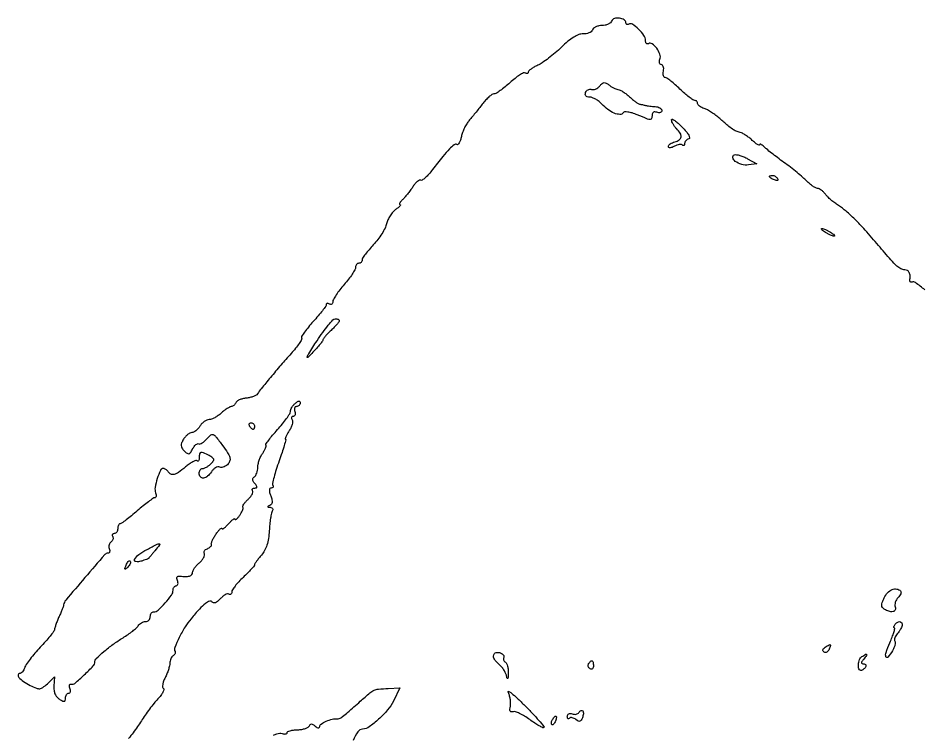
# Model space of a CAD drawing. Extents: x 0 to 606, y 0 to 461.
# Drawn here: x 0.4 to 277.8, y 241.2 to 461.3 of the extents above; entities that cross this region are included whole.
import ezdxf

# ---------------------------------------------------------------- set-up
doc = ezdxf.new("R2010")
doc.units = 0

msp = doc.modelspace()

# ---------------------------------------------------------------- linework, layer by layer
for points in [[(278.744317, 377.839528, 0.011298), (275.840765, 380.076277, 0.238816), (274.797159, 380.25, -0.087316), (274.501778, 380.21147, -0.148688), (274.268952, 380.29375, -0.163815), (274.135713, 380.483923, -0.111204), (274.118421, 380.75, 0.048302), (274.20049, 382.114519, 0.102306), (273.949501, 383.138559, 0.143463), (273.388291, 383.766623, 0.140048), (272.571429, 384, -0.120418), (271.367487, 384.294219, -0.066882), (270.124168, 385.168633, -0.026907), (268.325982, 387.021219, -0.003025), (264.5, 391.466661, 0.005883), (260.373817, 396.205848, 0.014507), (257.20644, 399.557489, 0.019554), (254.583053, 401.979669, 0.03461), (252.216955, 403.731219, -0.020783), (251.080966, 404.524526, -0.016235), (249.914261, 405.475039, -0.016519), (248.88456, 406.432654, -0.038012), (248.193296, 407.23262, 0.035988), (247.613651, 407.908921, 0.038165), (246.95359, 408.480832, 0.041223), (246.312825, 408.878356, 0.118774), (245.807967, 409, -0.123283), (245.25083, 409.139491, -0.026087), (244.386456, 409.660937, -0.025829), (243.422418, 410.388683, -0.022014), (242.483448, 411.25, 0.01899), (241.297812, 412.350855, 0.00639), (239.488697, 413.867188, 0.006346), (237.442924, 415.494997, 0.007227), (235.442357, 417, -0.004373), (233.50946, 418.436891, -0.004841), (231.666947, 419.860045, -0.004504), (230.117753, 421.103551, -0.024806), (229.32358, 421.821429, 0.026693), (228.814588, 422.278046, 0.066993), (228.388802, 422.535626, 0.169473), (228.121655, 422.555567, 0.339608), (228, 422.397115, -0.501596), (227.830334, 422.270541, -0.063266), (227.339063, 422.487144, -0.03561), (226.614241, 422.996778, -0.016699), (225.75, 423.750809, 0.021928), (224.781315, 424.578292, 0.021106), (223.731792, 425.328969, 0.021583), (222.751933, 425.910384, 0.068494), (222.03908, 426.175123, -0.048281), (220.824847, 426.57119, -0.046602), (219.693663, 427.196416, -0.026567), (218.255497, 428.292409, -0.005124), (215.782227, 430.437914, 0.020689), (214.592622, 431.406666, 0.017745), (213.265834, 432.327224, 0.018113), (211.999962, 433.07721, 0.047864), (211.032227, 433.489771, -0.03908), (210.254472, 433.805344, -0.049177), (209.596967, 434.21926, -0.057468), (209.142993, 434.663829, -0.171928), (209, 435.067388, 0.097014), (208.93028, 435.423336, 0.097446), (208.731468, 435.726045, 0.098407), (208.434697, 435.928734, 0.1011), (208.085849, 436, -0.153107), (207.554907, 436.166485, -0.012846), (206.381543, 437.028125, -0.016151), (205.014763, 438.159373, -0.011767), (203.567658, 439.5, 0.011897), (202.119811, 440.840614, 0.016295), (200.750764, 441.971875, 0.013038), (199.575122, 442.832511, 0.15263), (199.039226, 443, -0.22907), (198.717025, 443.155788, -0.102028), (198.499517, 443.5875, -0.0705), (198.419873, 444.233952, -0.043044), (198.5, 445, 0.04925), (198.570517, 445.765725, 0.078699), (198.463711, 446.4125, 0.111189), (198.204745, 446.842372, 0.204566), (197.835594, 447, -0.187003), (197.488876, 447.134373, -0.146578), (197.279719, 447.483106, -0.099061), (197.252213, 448.014837, -0.055209), (197.417121, 448.644618, 0.180877), (197.430114, 450.169126, 0.072693), (196.42546, 452.032444, 0.080624), (195.031464, 453.38489, 0.299214), (193.866353, 453.417402, -0.163702), (193.538093, 453.340871, -0.190695), (193.254491, 453.485768, -0.123636), (193.062689, 453.858211, -0.057448), (193, 454.402028, 0.155209), (192.505662, 455.956157, 0.046022), (190.863804, 457.874477, 0.045107), (188.998666, 459.385102, 0.294112), (187.848556, 459.406403, -0.087848), (187.52454, 459.277614, -0.166705), (187.249263, 459.312845, -0.178314), (187.065783, 459.505807, -0.102178), (187, 459.824352, 0.26375), (186.469, 460.760961, 0.10328), (185.014784, 461.264688, 0.099274), (183.439293, 461.153791, 0.238424), (182.595968, 460.389492, -0.128597), (182.214361, 459.857437, -0.063487), (181.50723, 459.408163, -0.056669), (180.605231, 459.103248, -0.053242), (179.638374, 459, 0.052415), (178.672133, 458.89843, 0.056232), (177.772006, 458.598323, 0.063156), (177.067367, 458.156251, 0.130214), (176.689253, 457.63259, -0.132681), (176.316098, 457.121043, -0.06916), (175.633564, 456.713165, -0.061089), (174.763213, 456.464284, -0.056056), (173.832264, 456.422826, 0.108566), (172.55311, 456.231079, 0.046224), (170.990993, 455.462065, 0.036528), (169.19032, 454.168744, 0.019718), (167.164308, 452.336123, -0.01613), (165.290525, 450.616601, -0.014561), (163.246147, 448.959614, -0.014763), (161.327461, 447.582676, -0.044085), (159.914308, 446.801775, 0.021833), (158.798128, 446.248239, 0.030378), (157.856078, 445.651336, 0.030774), (157.171137, 445.089428, 0.208502), (157, 444.696872, -0.132351), (156.928499, 444.431484, -0.190212), (156.739598, 444.282282, -0.143503), (156.452819, 444.280124, -0.069119), (156.113525, 444.429838, 0.257993), (155.562598, 444.456634, 0.025805), (154.368575, 443.791921, 0.027313), (152.941874, 442.785861, 0.018194), (151.418108, 441.488855, -0.013968), (149.875036, 440.152765, -0.01827), (148.388756, 439.024851, -0.016001), (147.106424, 438.183556, -0.138024), (146.45415, 438, 0.154666), (145.861944, 437.812322, 0.027178), (144.933547, 437.079593, 0.027208), (143.902942, 436.066375, 0.021491), (142.899567, 434.866699, -0.003347), (141.857236, 433.524355, -0.00262), (140.708846, 432.08131, -0.002649), (139.625987, 430.74966, -0.006485), (138.811397, 429.78448, 0.043382), (138.1177, 428.827531, 0.023627), (137.430008, 427.548396, 0.023373), (136.849199, 426.172004, 0.034105), (136.480025, 424.909055, -0.027054), (136.178462, 423.820693, -0.049468), (135.800485, 422.981628, -0.074773), (135.410536, 422.490813, -0.337986), (135.069307, 422.457166, 0.312421), (134.255978, 422.414792, 0.036074), (132.817619, 421.12811, 0.023827), (130.764826, 418.793446, 0.005851), (127.621983, 414.759744, -0.018242), (126.47543, 413.361098, -0.028825), (125.38412, 412.259678, -0.02825), (124.457045, 411.516269, -0.30195), (123.998127, 411.501158, 0.253633), (123.592111, 411.524237, 0.059642), (122.995182, 411.150701, 0.047287), (122.325121, 410.49732, 0.030874), (121.678266, 409.631725, -0.013819), (120.968966, 408.611832, -0.009386), (120.108445, 407.489417, -0.009463), (119.236148, 406.436346, -0.018675), (118.497454, 405.640311, 0.022842), (117.921992, 405.009724, 0.054477), (117.572202, 404.481841, 0.130676), (117.498388, 404.146202, 0.401557), (117.651078, 404, -0.502933), (117.753097, 403.862638, -0.110195), (117.582193, 403.55901, -0.040647), (117.071615, 403.076281, -0.016278), (116.301689, 402.498758, 0.061376), (115.435223, 401.717689, 0.036746), (114.604928, 400.60514, 0.036298), (113.930838, 399.356743, 0.05163), (113.535258, 398.160528, -0.062482), (113.058797, 396.817886, -0.023645), (112.079966, 395.080579, -0.022981), (110.824799, 393.270565, -0.025985), (109.456075, 391.65945, 0.012598), (108.132382, 390.183294, 0.016965), (107.015222, 388.778619, 0.014071), (106.171664, 387.571186, 0.146452), (106, 386.99768, -0.099276), (105.923649, 386.616931, -0.098), (105.70625, 386.293069, -0.097889), (105.381642, 386.076157, -0.098801), (105, 386, 0.125283), (104.618625, 385.902917, 0.10078), (104.29375, 385.629602, 0.090229), (104.075405, 385.220768, 0.077796), (104, 384.739071, -0.130488), (103.812019, 384.031036, -0.016613), (102.97751, 382.67675, -0.018546), (101.852104, 381.108842, -0.014456), (100.519184, 379.489071, 0.014737), (99.184913, 377.865794, 0.018681), (98.055222, 376.287266, 0.016943), (97.217458, 374.920592, 0.126007), (97.019184, 374.190983, -0.082927), (96.936579, 373.73737, -0.158661), (96.711885, 373.448037, -0.179567), (96.382321, 373.367232, -0.11011), (96, 373.5, 0.059317), (95.616826, 373.678092, 0.127108), (95.29375, 373.698707, 0.191281), (95.082713, 373.564291, 0.157704), (95, 373.308573, -0.157273), (94.840132, 372.812893, -0.008215), (93.828346, 371.45512, -0.01233), (92.539502, 369.866197, -0.008597), (91.01139, 368.135636, 0.012518), (89.513933, 366.412747, 0.019499), (88.321276, 364.848696, 0.014448), (87.454842, 363.53655, 0.284383), (87.454582, 363.073489, -0.27827), (87.459528, 362.614056, -0.016059), (86.674667, 361.37367, -0.020673), (85.577334, 359.892467, -0.013367), (84.193192, 358.267986, 0.005487), (81.090565, 354.740772, 0.004628), (77.882711, 350.941651, 0.00363), (75.069967, 347.49662, 0.030976), (73.919306, 345.869435, -0.131693), (73.499665, 345.474289, -0.03504), (72.654542, 345.093413, -0.033016), (71.596623, 344.780759, -0.028792), (70.457216, 344.592456, 0.035446), (69.334002, 344.391454, 0.043085), (68.32435, 344.041037, 0.048533), (67.557223, 343.604692, 0.160069), (67.214563, 343.14369, -0.069973), (66.997154, 342.706492, -0.06584), (66.663766, 342.335959, -0.070248), (66.26976, 342.085431, -0.106929), (65.874853, 342, 0.119679), (65.372085, 341.87791, 0.023942), (64.567319, 341.4125, 0.024055), (63.661814, 340.765641, 0.020409), (62.769625, 340, -0.032656), (61.832254, 339.234613, -0.031481), (60.792035, 338.5875, -0.033073), (59.803768, 338.137315, -0.090577), (59.051985, 338, 0.103281), (58.359614, 337.85544, 0.051354), (57.575643, 337.4125, 0.047877), (56.826319, 336.765062, 0.051116), (56.232073, 336, -0.041175), (55.661683, 335.234788, -0.043327), (54.982477, 334.5875, -0.047422), (54.30037, 334.140637, -0.121897), (53.732073, 334, 0.123508), (53.162233, 333.857059, 0.047), (52.47456, 333.401116, 0.04291), (51.787506, 332.741303, 0.040423), (51.207871, 331.961247, 0.034203), (50.605146, 330.830893, 0.120954), (50.458363, 330.02767, 0.135088), (50.706743, 329.299055, 0.047112), (51.419505, 328.437638, 0.032452), (52.29373, 327.670082, 0.221428), (52.839227, 327.548205, 0.193761), (53.329543, 327.882777, 0.024463), (54.002354, 329.004399, -0.037146), (54.479162, 329.755449, -0.057767), (55.004424, 330.313299, -0.07817), (55.495616, 330.610444, -0.239847), (55.871794, 330.579235, 0.226948), (56.287718, 330.534461, 0.054368), (56.931219, 330.843506, 0.045235), (57.667799, 331.399705, 0.031392), (58.395036, 332.148401, -0.041002), (59.553757, 333.296377, -0.284324), (60.310118, 333.406634, -0.125717), (61.145567, 332.759046, -0.006796), (63.176808, 330.074217, -0.01331), (64.749163, 327.812392, -0.069483), (65.396884, 326.44407, -0.135249), (65.432562, 325.41056, -0.115095), (64.943179, 324.431535, -0.0643), (64.359391, 323.888062, -0.06358), (63.654558, 323.508268, -0.069274), (62.940629, 323.341916, -0.114751), (62.330811, 323.42655, 0.142984), (61.723057, 323.476722, 0.078061), (61.016474, 323.212791, 0.067131), (60.321856, 322.687638, 0.057849), (59.750478, 321.972059, -0.074753), (58.600198, 320.626935, -0.148294), (57.330649, 320.060522, -0.252687), (56.396996, 320.42244, -0.178351), (56, 321.5, -0.069717), (56.080326, 322.073289, -0.085667), (56.314732, 322.559375, -0.100075), (56.662852, 322.884373, -0.138775), (57.071429, 323, 0.096364), (57.583264, 323.099569, 0.034488), (58.254703, 323.426578, 0.032679), (58.960288, 323.896454, 0.033153), (59.595038, 324.452181, 0.033027), (60.336367, 325.298494, 0.216521), (60.460162, 325.834749, 0.195748), (60.141358, 326.314839, 0.026657), (59.089351, 326.952181, 0.015949), (57.351301, 327.812215, 0.157612), (56.551679, 327.904541, 0.297356), (56.125611, 327.486609, 0.054298), (56, 326.333333, -0.036692), (55.956107, 325.736022, -0.102694), (55.812358, 325.343892, -0.239716), (55.60134, 325.216195, -0.218124), (55.361217, 325.305449, 0.28456), (54.937004, 325.405194, 0.037549), (54.047057, 325.030405, 0.034407), (52.956611, 324.373134, 0.022073), (51.784492, 323.472116, -0.017804), (49.655604, 321.806524, -0.08939), (48.298979, 321.151214, -0.187795), (47.31531, 321.249494, -0.13745), (46.5, 322, 0.054956), (46.201054, 322.382516, 0.049405), (45.815836, 322.70625, 0.052473), (45.40678, 322.927234, 0.097926), (45.038808, 323, 0.292997), (44.110979, 322.405239, 0.030848), (43.137186, 319.887413, 0.034737), (42.479877, 317.176992, 0.134523), (42.649186, 315.471824, -0.050235), (42.803118, 314.906893, -0.090145), (42.79633, 314.42776, -0.137593), (42.636143, 314.110403, -0.205747), (42.356989, 313.98438, 0.14806), (41.832928, 313.815231, 0.008327), (40.429865, 312.807525, 0.012209), (38.786277, 311.521571, 0.008603), (37, 310, -0.007515), (35.221406, 308.478284, -0.010875), (33.601562, 307.192475, -0.006778), (32.217402, 306.171266, -0.151456), (31.75, 306.01562, 0.188837), (31.463501, 305.896477, 0.086187), (31.220312, 305.563963, 0.067059), (31.055296, 305.075194, 0.047957), (31, 304.5, -0.06887), (30.920655, 303.926682, -0.085131), (30.688914, 303.440625, -0.099915), (30.344827, 303.115626, -0.140337), (29.940983, 303, 0.098926), (29.581552, 302.928183, 0.176081), (29.362055, 302.726548, 0.169366), (29.318355, 302.42443, 0.090666), (29.457295, 302.069098, -0.11575), (29.593431, 301.66252, -0.100463), (29.545053, 301.214763, -0.093295), (29.318712, 300.794407, -0.08451), (28.948138, 300.467948, 0.108341), (28.57457, 300.106134, 0.081875), (28.339902, 299.583672, 0.077271), (28.276962, 298.983758, 0.079342), (28.400442, 298.398849, -0.055665), (28.540181, 297.863202, -0.099724), (28.515365, 297.410912, -0.146976), (28.335325, 297.114251, -0.18545), (28.03788, 297, 0.217191), (27.02608, 296.538733, 0.001654), (20.961247, 289.511332, 0.002272), (15.063903, 282.568518, 0.141734), (14.416206, 281.110393, -0.054039), (14.321201, 280.729436, -0.004744), (13.968648, 279.798053, -0.006174), (13.522738, 278.693504, -0.004765), (13.010273, 277.5, 0.008143), (12.495367, 276.278111, 0.009175), (12.041522, 275.0875, 0.008538), (11.692046, 274.063057, 0.048318), (11.569017, 273.5, -0.130597), (11.33427, 272.909329, -0.00941), (10.250336, 271.503504, -0.01269), (8.865686, 269.862998, -0.009236), (7.247164, 268.107673, 0.012825), (5.594967, 266.289816, 0.014475), (4.105787, 264.459901, 0.013794), (2.933117, 262.839888, 0.073041), (2.454827, 261.857673, -0.045438), (2.155887, 261.146942, -0.054109), (1.747129, 260.545692, -0.062918), (1.296262, 260.134058, -0.154786), (0.873595, 260, 0.390215), (0.429146, 259.590837, 0.209316), (0.69073, 258.827258, 0.060728), (2.082906, 257.63844, 0.02706), (4.165456, 256.414439, 0.019924), (6.040225, 255.537768, 0.123782), (7.081393, 255.379076, 0.138467), (8.016422, 255.742001, 0.027197), (9.408856, 256.914375), (11.613625, 258.985647), (11.418261, 256.16377, 0.049171), (11.455813, 254.87551, 0.068333), (11.756509, 253.762463, 0.075268), (12.314913, 252.852835, 0.078091), (13.111449, 252.162472, 0.019552), (14.121417, 251.585346, 0.164601), (14.632475, 251.506134, 0.298817), (14.914204, 251.770306, 0.059271), (15, 252.491526, -0.062353), (15.072209, 253.068311, -0.080605), (15.284531, 253.556886, -0.098015), (15.599206, 253.88387, -0.153481), (15.968615, 254, 0.190205), (16.28781, 254.125983, 0.145722), (16.479006, 254.452638, 0.09771), (16.50161, 254.950787, 0.054291), (16.345934, 255.540894, -0.049886), (16.189974, 256.111698, -0.121526), (16.222363, 256.5437, -0.213536), (16.427559, 256.76958, -0.175627), (16.755599, 256.790894, 0.253143), (17.848117, 257.027236, 0.01186), (20.751264, 259.639116, 0.013338), (23.498989, 262.373847, 0.192603), (24, 263.626228, -0.203024), (24.438587, 264.66184, -0.015016), (26.761363, 266.780866, -0.020495), (29.611974, 269.032536, -0.020426), (32.640487, 271.045915, 0.014054), (34.176685, 272.039205, 0.01559), (35.601177, 273.084946, 0.015079), (36.756138, 274.047122, 0.074192), (37.29969, 274.695158, -0.071003), (37.713023, 275.194343, -0.053026), (38.2905, 275.616703, -0.05359), (38.935676, 275.903625, -0.078002), (39.54969, 276, 0.102534), (40.103113, 276.114695, 0.098701), (40.573971, 276.440625, 0.097084), (40.889464, 276.927466, 0.095649), (41, 277.5, -0.068102), (41.078456, 278.073344, -0.084634), (41.307776, 278.559375, -0.099755), (41.648201, 278.884378, -0.141782), (42.047749, 279, 0.186447), (43.404615, 279.524191, 0.025778), (45.57404, 281.708721, 0.026926), (47.508017, 284.11727, 0.156946), (48, 285.646023, -0.069829), (48.072624, 286.163499, -0.085738), (48.284531, 286.602269, -0.100095), (48.599245, 286.895629, -0.138569), (48.968615, 287, 0.194901), (49.286675, 287.128876, 0.144388), (49.47516, 287.462661, 0.095765), (49.493653, 287.971777, 0.052991), (49.33284, 288.575016, -0.056822), (49.163014, 289.232189, -0.165), (49.249411, 289.687092, -0.208253), (49.572669, 289.930506, -0.093652), (50.114225, 289.956534, 0.029177), (51.822173, 289.818922, 0.07916), (53.022106, 289.983041, 0.136513), (53.730783, 290.432565, 0.185634), (54, 291.132705, -0.121701), (54.137457, 291.689072, -0.03323), (54.614471, 292.465605, -0.031537), (55.291203, 293.301867, -0.028244), (56.091817, 294.079633, 0.037577), (56.849609, 294.843771, 0.051812), (57.397004, 295.639487, 0.063541), (57.674126, 296.349475, 0.202397), (57.597561, 296.842143, -0.1523), (57.493215, 297.248597, -0.123256), (57.625309, 297.681353, -0.098339), (57.983928, 298.07602, -0.067793), (58.515019, 298.36739, 0.048522), (59.071791, 298.645587, 0.06621), (59.503008, 299.003353, 0.083783), (59.750186, 299.381597, 0.183102), (59.767043, 299.722174, -0.161756), (59.770614, 300.168629, -0.025326), (60.101197, 300.997812, -0.025943), (60.609047, 301.968822, -0.020021), (61.257768, 302.972506, -0.015605), (61.92787, 303.863114, -0.038173), (62.488219, 304.461531, -0.09801), (62.844397, 304.678211, -0.521226), (63, 304.569497, 0.488129), (63.171143, 304.435962, 0.094091), (63.5875, 304.628557, 0.041225), (64.231161, 305.174337, 0.017665), (65, 306, -0.017032), (65.768764, 306.827679, -0.039278), (66.4125, 307.38066, -0.086594), (66.831959, 307.587663, -0.500589), (67, 307.46188, 0.425632), (67.135422, 307.331617, 0.155489), (67.414577, 307.432674, 0.051476), (67.868123, 307.862629, 0.019468), (68.411324, 308.547842, 0.026697), (68.923367, 309.332821, 0.035992), (69.294173, 310.095269, 0.039094), (69.495525, 310.740338, 0.196986), (69.434906, 311.105325, -0.244653), (69.408714, 311.46009, -0.043202), (69.734708, 312.067556, -0.038201), (70.280182, 312.777331, -0.025911), (71, 313.5, 0.035899), (71.708374, 314.240151, 0.049532), (72.221907, 315.002642, 0.060077), (72.486377, 315.677055, 0.204607), (72.417402, 316.133647, -0.115729), (72.306993, 316.463344, -0.185443), (72.386305, 316.745509, -0.15585), (72.651705, 316.935321, -0.078068), (73.063428, 317, 0.072722), (73.573634, 317.074601, 0.32945), (73.743413, 317.300778, 0.156189), (73.619964, 317.696402, 0.0201), (73.073886, 318.410972, -0.043282), (72.608797, 319.081807, -0.115588), (72.443671, 319.63606, -0.160707), (72.564792, 320.092663, -0.110253), (72.951442, 320.469989, 0.118552), (73.35395, 320.875876, 0.048673), (73.691986, 321.579348, 0.044541), (73.922408, 322.439799, 0.043184), (74, 323.336511, -0.052479), (74.105356, 324.337539, -0.029483), (74.430254, 325.517584, -0.029112), (74.903741, 326.683278, -0.041769), (75.464695, 327.646132, 0.021795), (75.995021, 328.478215, 0.033026), (76.374259, 329.247879, 0.034899), (76.583086, 329.873797, 0.265392), (76.504279, 330.162387, -0.361113), (76.474476, 330.484304, -0.009571), (77.367417, 331.735332, -0.015779), (78.551778, 333.228407, -0.009597), (80.039585, 334.920129, 0.01331), (81.55633, 336.670801, 0.017599), (82.836628, 338.347583, 0.015083), (83.796309, 339.791006, 0.140052), (84, 340.503936, -0.093025), (84.10673, 341.072635, -0.042546), (84.440625, 341.753264, -0.040173), (84.926066, 342.431206, -0.044117), (85.5, 343, -0.024942), (86.191217, 343.51771, -0.128583), (86.638636, 343.674576, -0.300026), (86.898357, 343.532179, -0.122183), (87, 343.122445, -0.09763), (86.915547, 342.694054, -0.097603), (86.674822, 342.329718, -0.098269), (86.315458, 342.085747, -0.100464), (85.893011, 342, 0.158089), (85.519085, 341.878743, 0.151946), (85.280284, 341.559375, 0.112257), (85.22328, 341.073899, 0.06502), (85.361626, 340.5, -0.059765), (85.506416, 339.925826, -0.105471), (85.46628, 339.440625, -0.149855), (85.252873, 339.122029, -0.172457), (84.909598, 339, 0.120441), (84.570025, 338.916999, 0.187195), (84.373364, 338.693332, 0.152226), (84.356788, 338.355298, 0.075252), (84.527179, 337.956024, -0.159013), (84.665495, 337.386346, -0.047931), (84.510143, 336.497259, -0.042663), (84.131516, 335.472899, -0.035194), (83.563143, 334.456024, 0.013594), (82.98155, 333.513467, 0.025921), (82.575407, 332.721457, 0.030215), (82.35611, 332.14165, 0.505446), (82.460435, 332, -0.492538), (82.598636, 331.820257, -0.004963), (82.10521, 330.035789, -0.010842), (81.434417, 327.877856, -0.006282), (80.539844, 325.313324, 0.009831), (79.646361, 322.692247, 0.014424), (78.973338, 320.351945, 0.009704), (78.513606, 318.404025, 0.19386), (78.615372, 317.813324, -0.105215), (78.72636, 317.50343, -0.180206), (78.666561, 317.238914, -0.16423), (78.440849, 317.061438, -0.0854), (78.083768, 317, 0.225399), (77.711314, 316.823112, 0.161178), (77.544365, 316.385442, 0.07755), (77.627014, 315.637006, 0.024642), (77.974664, 314.566638, -0.029662), (78.333542, 313.42277, -0.084825), (78.396171, 312.594411, -0.134913), (78.178491, 312.019565, -0.139534), (77.699913, 311.645585, 0.016313), (77.153508, 311.402449, 0.339657), (77.078137, 311.252082, 0.325201), (77.203889, 311.134521, 0.015673), (77.809017, 311.078947, -0.092862), (78.257688, 310.966565, -0.159163), (78.5382, 310.707172, -0.165483), (78.605253, 310.340403, -0.101952), (78.453148, 309.924192, 0.088302), (78.178881, 309.232355, 0.012123), (77.904609, 307.699335, 0.013609), (77.671071, 305.849378, 0.011129), (77.519453, 303.86092, -0.02575), (77.270684, 301.507946, -0.038726), (76.791975, 299.501759, -0.044316), (76.078944, 297.816326, -0.056787), (75.125322, 296.429122, 0.010519), (74.31123, 295.452063, 0.014468), (73.624313, 294.538444, 0.01109), (73.097771, 293.758095, 0.14383), (73, 293.425242, -0.179), (72.873548, 293.083342, -0.006992), (71.971875, 292.060416, -0.011661), (70.841115, 290.870194, -0.007889), (69.5, 289.564771, 0.016653), (68.159737, 288.213633, 0.021537), (67.028125, 286.883654, 0.019916), (66.194046, 285.720485, 0.146604), (66, 285.072906, -0.077281), (65.935403, 284.657464, -0.15486), (65.745509, 284.389089, -0.185951), (65.463297, 284.30793, -0.117004), (65.133647, 284.417402, 0.207698), (64.674647, 284.483959, 0.058855), (63.990091, 284.208038, 0.048639), (63.213774, 283.679296, 0.035042), (62.457271, 282.952784, -0.035049), (61.674152, 282.200736, -0.079025), (60.969259, 281.780718, -0.134296), (60.406696, 281.717074, -0.21913), (60.013722, 281.977797, 0.353817), (59.250465, 282.245284, 0.080597), (57.961478, 281.534552, 0.040034), (56.101732, 279.820064, 0.011403), (53.5, 276.872655, 0.038046), (51.670931, 274.33389, 0.023512), (49.90245, 271.106316, 0.016178), (48.505181, 267.993202, 0.240244), (48.60015, 266.837953, -0.143741), (48.686739, 266.522695, -0.099517), (48.607043, 266.159241, -0.08396), (48.372441, 265.802538, -0.067083), (48.016312, 265.510081, 0.098773), (47.626487, 265.146571, 0.052086), (47.296732, 264.569749, 0.04895), (47.071566, 263.8844, 0.054044), (46.993839, 263.190983, -0.057096), (46.894942, 262.354702, -0.020314), (46.570674, 261.193889, -0.019851), (46.108143, 259.937403, -0.022107), (45.561929, 258.766935, 0.031197), (45.079003, 257.681035, 0.046713), (44.809608, 256.679348, 0.057882), (44.76725, 255.891778, 0.243476), (45.002954, 255.498175, -0.326913), (45.162114, 255.105739, -0.0579), (44.863366, 254.317538, -0.043456), (44.229297, 253.316936, -0.025305), (43.310589, 252.231239, 0.018243), (42.151944, 250.900557, 0.008936), (40.769894, 249.127302, 0.008853), (39.397493, 247.23098, 0.012705), (38.255097, 245.5, -0.012629), (37.112193, 243.767675, -0.008769), (35.738149, 241.867188, -0.00885), (34.353786, 240.087982, -0.017992)], [(78.827587, 241.101941, -0.051366), (79.800516, 241.547501, -0.056351), (80.731472, 241.750044, -0.11755), (81.462755, 241.652666, 0.045156), (82.051875, 241.485711, 0.083246), (82.548434, 241.475879, 0.132835), (82.874269, 241.617667, 0.227885), (83, 241.879205, -0.288368), (83.202457, 242.201052, -0.043443), (83.948779, 242.482788, -0.037617), (84.992159, 242.693128, -0.023831), (86.229884, 242.787473, 0.031585), (87.493358, 242.9035, 0.041457), (88.618903, 243.176067, 0.047006), (89.469886, 243.550393, 0.187322), (89.82713, 243.981391, -0.1068), (90.08111, 244.410384, -0.217989), (90.434793, 244.557505, -0.131915), (90.920866, 244.408538, -0.033269), (91.597246, 243.919293, 0.034902), (92.169212, 243.50841, 0.110636), (92.611975, 243.355367, 0.242341), (92.884166, 243.458783, 0.18512), (93, 243.760924, -0.25679), (93.417665, 244.520538, -0.037208), (95.031749, 245.383497, -0.040551), (96.869581, 246.024392, -0.101613), (98.281106, 246.097782, 0.15248), (99.01569, 246.21034, 0.048026), (99.973664, 246.798536, 0.01794), (101.567229, 248.093804, 0.0016), (105.445417, 251.506097, -0.005389), (108.424157, 254.087206, -0.068099), (109.674055, 254.883485, -0.084307), (111.012406, 255.243863, -0.010213), (114.062691, 255.471187), (117.625383, 255.663624), (115.604932, 251.563818, -0.060643), (113.838136, 248.861354, -0.032815), (111.080359, 245.993117, -0.030593), (108.18203, 243.6577, -0.143715), (106.18066, 242.968575, 0.235672), (104.698138, 242.141196, 0.050875), (103.254814, 239.481567, 0.044728)]]:
    msp.add_lwpolyline(points, format="xyb")
for points in [[(184.537778, 439.391576, -0.08257), (185.200657, 439.178876, -0.023404), (186.142764, 438.636878, -0.0229), (187.165315, 437.915092, -0.022398), (188.125457, 437.097746, 0.013769), (189.04703, 436.285397, 0.016806), (189.954056, 435.579494, 0.015428), (190.746053, 435.041278, 0.103665), (191.188561, 434.875, -0.008613), (191.570587, 434.809395, -0.00421), (192.05539, 434.713281, -0.004174), (192.557931, 434.604863, -0.006037), (193, 434.5, 0.022796), (193.518163, 434.39529, 0.007364), (194.29375, 434.286719, 0.007326), (195.160948, 434.1912, 0.008159), (196, 434.125, -0.052882), (196.765104, 433.995173, -0.069699), (197.4125, 433.711541, -0.086553), (197.848717, 433.325249, -0.169945), (198, 432.893011, -0.158089), (197.878743, 432.519085, -0.151946), (197.559375, 432.280284, -0.112257), (197.073899, 432.22328, -0.06502), (196.5, 432.361626, 0.075244), (195.885039, 432.496694, 0.151899), (195.407358, 432.382077, 0.166113), (195.106211, 432.027855, 0.094119), (195, 431.468615, -0.061769), (194.871887, 430.435537, -0.350182), (194.460446, 430.122525, -0.089886), (193.576972, 430.304011, -0.003471), (190.476929, 431.574086, 0.02228), (188.907077, 432.149311, 0.041145), (187.583048, 432.451557, 0.052842), (186.589585, 432.487939, 0.237846), (186.104805, 432.19998, -0.272542), (185.117533, 431.697423, -0.08256), (183.413191, 432.089398, -0.062331), (181.421526, 433.217363, -0.049666), (179.595012, 434.88197, 0.042134), (178.732143, 435.692428, 0.038049), (177.716862, 436.377829, 0.040141), (176.707548, 436.849927, 0.089556), (175.876397, 437, -0.061294), (175.136074, 437.091098, -0.152446), (174.675163, 437.37206, -0.181159), (174.502488, 437.827537, -0.092851), (174.614144, 438.436858, -0.086202), (174.919988, 438.948954, -0.093971), (175.372803, 439.309943, -0.100282), (175.900703, 439.465035, -0.11355), (176.422545, 439.391349, 0.124064), (176.999143, 439.322091, 0.068056), (177.690108, 439.508293, 0.061169), (178.384443, 439.907056, 0.05871), (178.972465, 440.466822, -0.042645), (179.696048, 441.201247, -0.14738), (180.300537, 441.467536, -0.155717), (180.930834, 441.348495, -0.049316), (181.733561, 440.806162, 0.031559), (182.393634, 440.32527, 0.024837), (183.162933, 439.887996, 0.025445), (183.921343, 439.552651, 0.054984)], [(206.25, 424.176676, 0.076836), (205.772304, 423.971049, 0.072115), (205.367188, 423.627159, 0.076075), (205.094055, 423.202084, 0.105202), (205, 422.760009, -0.059185), (204.955428, 422.384775, -0.177543), (204.814502, 422.173334, -0.251129), (204.608786, 422.14447, -0.108603), (204.368517, 422.29815, 0.178012), (203.995124, 422.470782, 0.056832), (203.373655, 422.450384, 0.048477), (202.630162, 422.26589, 0.03784), (201.868517, 421.929632, -0.033855), (201.127489, 421.595405, -0.078276), (200.530717, 421.474561, -0.150385), (200.153506, 421.572878, -0.259952), (200, 421.848185, -0.176888), (200.142319, 422.237881, -0.061565), (200.5875, 422.650547, -0.051816), (201.234579, 423.021899, -0.040443), (202, 423.289749, 0.082666), (203.363945, 423.900053, 0.219106), (203.912492, 424.787353, 0.175985), (203.64796, 425.937396, 0.052776), (202.5, 427.357143, -0.034763), (201.925983, 428.017054, -0.033423), (201.440625, 428.758545, -0.035265), (201.103701, 429.470036, -0.093209), (201, 430.02149, -0.510924), (201.253242, 430.204624, -0.068089), (201.954688, 429.861828, -0.035865), (203.001352, 429.045753, -0.016391), (204.25, 427.842919, -0.018637), (205.519118, 426.436243, -0.049382), (206.281034, 425.317952, -0.100325), (206.515747, 424.557612, -0.369886)], [(224.578481, 416.183137, -0.100888), (222.5063, 416.347698, -0.085897), (220.529822, 417.306632, -0.184091), (219.78796, 418.430103, -0.377549), (220.258929, 419.287087, -0.123734), (220.92379, 419.353839, -0.033367), (221.967643, 419.128223, -0.031656), (223.157363, 418.70354, -0.02816), (224.333047, 418.117445), (227.166094, 416.5)], [(233.492921, 412.011454, -0.1144), (233.606889, 411.674071, -0.32948), (233.487528, 411.474315, -0.155351), (233.131719, 411.443138, -0.036408), (232.551938, 411.618443, -0.029964), (231.48003, 412.105273, -0.168622), (231.057392, 412.558518, -0.444011), (231.201747, 412.882327, -0.079093), (231.940983, 413, -0.088797), (232.34605, 412.927491, -0.053277), (232.78502, 412.709615, -0.051183), (233.189428, 412.389589, -0.061454)], [(251, 394.429632, -0.439016), (250.867419, 394.307737, -0.048507), (250.4125, 394.390928, -0.03505), (249.767478, 394.624831, -0.018363), (249, 395, -0.018122), (248.233921, 395.446431, -0.025446), (247.5875, 395.902822, -0.023718), (247.108693, 396.316932, -0.205392), (247, 396.570368, -0.439016), (247.132581, 396.692263, -0.048507), (247.5875, 396.609072, -0.03505), (248.232522, 396.375169, -0.018363), (249, 396, -0.018122), (249.766079, 395.553569, -0.025446), (250.4125, 395.097178, -0.023718), (250.891307, 394.683068, -0.205392)], [(99, 368.364671, -0.162865), (98.878926, 368.002828, -0.014214), (98.265625, 367.235374, -0.017492), (97.457595, 366.346191, -0.012698), (96.5, 365.41242, 0.012038), (95.54236, 364.481063, 0.016749), (94.734375, 363.599261, 0.013213), (94.117567, 362.839347, 0.165332), (94, 362.493515, -0.163106), (93.87726, 362.127267, -0.008387), (93.097356, 361.129609, -0.012618), (92.10445, 359.963888, -0.008761), (90.927169, 358.695766, -0.010971), (89.335279, 357.111284, -0.789524), (89.147653, 357.233012, -0.056044), (89.641217, 358.24614, -0.001681), (92.177169, 362.214251, -0.012046), (93.924188, 364.789266, -0.01749), (95.597356, 366.966691, -0.01317), (97.064443, 368.65127, -0.202545), (97.75, 368.964251, -0.048912), (98.228388, 368.931115, -0.070202), (98.632812, 368.802871, -0.091912), (98.904664, 368.604429, -0.191525)], [(73, 336, -0.042167), (72.967655, 335.617151, -0.061769), (72.870461, 335.29375, -0.081139), (72.727648, 335.07446, -0.210953), (72.559017, 335, -0.151918), (72.34829, 335.065539, -0.038439), (72.066025, 335.29375, -0.035638), (71.768994, 335.617226, -0.029505), (71.5, 336, -0.082592), (71.343488, 336.3821, -0.161196), (71.3746, 336.70625, -0.182303), (71.586039, 336.921712, -0.108972), (71.940983, 337, -0.093332), (72.345238, 336.923877, -0.09642), (72.688914, 336.70625, -0.099167), (72.918938, 336.381556, -0.105053)], [(42.415644, 297.75, 0.002316), (41.688728, 296.878439, 0.003665), (41.074643, 296.123992, 0.00093), (40.54524, 295.461234, 0.147969), (40.510657, 295.374228, -0.290932), (40.46134, 295.309457, -0.0022), (39.807439, 295.071208, -0.007159), (39.040406, 294.807894, -0.004423), (38.131687, 294.519289, -0.112953), (36.541679, 294.401857, -0.514864), (36.19173, 295.093119, -0.116911), (37.457605, 296.550857, -0.032684), (40.037691, 298.159878, -0.003393), (43.070105, 299.759779, -0.163788), (43.740083, 299.863782, -0.566281), (43.865088, 299.541101, -0.009717)], [(34.124088, 292.733333, -0.011214), (33.463552, 292.106486, -0.400052), (33.270328, 292.111181, -0.286372), (33.21821, 292.336218, -0.008399), (33.564293, 293.293128, -0.036269), (33.866277, 293.940734, -0.070189), (34.210949, 294.395085, -0.120343), (34.538684, 294.59249, -0.278911), (34.806872, 294.526461, -0.20742), (34.927901, 294.220211, -0.082976), (34.837219, 293.768815, -0.063152), (34.558688, 293.246577, -0.043285)], [(271.285714, 285.380952, -0.211643), (271.417544, 285.03931, -0.080876), (271.308761, 284.529594, -0.061556), (270.989254, 283.937194, -0.041979), (270.494871, 283.352013, 0.065914), (269.997838, 282.703277, 0.059242), (269.664957, 281.924154, 0.062672), (269.537925, 281.138241, 0.100708), (269.649478, 280.471061, -0.203501), (269.61796, 279.57378, -0.240868), (268.955331, 279.057988, -0.126843), (267.704237, 279.137712, -0.062528), (266.253062, 279.822437, -0.102191), (265.702803, 280.355406, -0.150543), (265.506125, 280.993831, -0.088515), (265.665115, 281.884896, -0.020409), (266.253062, 283.299322, -0.07782), (267.297121, 284.85836, -0.108722), (268.668878, 285.814637, -0.136277), (270.084688, 285.987239, -0.160309)], [(271.75, 274.77381, -0.056851), (271.565772, 274.20787, -0.025229), (271.20355, 273.509949, -0.024578), (270.741216, 272.801695, -0.030385), (270.240809, 272.19319, 0.050636), (269.799437, 271.609922, 0.059139), (269.511031, 270.978505, 0.068778), (269.40923, 270.395879, 0.148379), (269.524686, 269.960057, -0.153402), (269.646301, 269.482066, -0.04758), (269.533866, 268.740024, -0.042528), (269.241035, 267.886418, -0.035708), (268.79333, 267.040677, -0.030489), (267.38319, 265.062116, -0.595829), (266.799505, 265.17078, -0.164863), (266.818866, 266.483825, -0.015858), (268, 269.5, 0.009235), (268.702454, 271.226119, 0.016326), (269.208531, 272.678125, 0.011302), (269.538972, 273.826755, 0.491815), (269.405446, 274, -0.273246), (269.260521, 274.085591, -0.150657), (269.217286, 274.29375, -0.078464), (269.299918, 274.616176, -0.036537), (269.5, 275, -0.105403), (270.222684, 275.75489, -0.176126), (271.065065, 275.968626, -0.254098), (271.639111, 275.577703, -0.170731)], [(149.477945, 264.964314, 0.122251), (149.361422, 264.600905, 0.100758), (149.415897, 264.19636, 0.091224), (149.634034, 263.812384, 0.07983), (149.983688, 263.510081, -0.143423), (150.36681, 263.083966, -0.045667), (150.667383, 262.275999, -0.041278), (150.85344, 261.267109, -0.03575), (150.883999, 260.190983, -0.004487), (150.811091, 258.791655, -0.162805), (150.691971, 258.496682, -0.599295), (150.546374, 258.528567, -0.010695), (150.294168, 259.5, 0.062065), (149.96539, 260.382575, 0.032498), (149.356167, 261.386256, 0.031747), (148.587466, 262.348616, 0.041946), (147.766349, 263.112785, -0.092139), (146.617665, 264.41881, -0.19442), (146.414721, 265.729825, -0.290386), (147.158846, 266.458784, -0.145076), (148.526281, 266.351541, -0.060124), (149.047834, 266.075685, -0.090976), (149.409003, 265.712585, -0.120252), (149.556476, 265.323066, -0.170665)], [(249.36383, 267.505744, -0.072515), (249.069549, 266.981097, -0.102314), (248.664536, 266.632332, -0.124025), (248.215022, 266.512651, -0.142705), (247.788452, 266.630744, -0.120839), (247.477693, 266.946951, -0.195339), (247.421959, 267.314776, -0.139231), (247.645679, 267.712747, -0.054355), (248.143237, 268.109687, -0.005993), (249.384832, 268.875699, -0.255418), (249.684824, 268.887906, -0.376273), (249.780379, 268.656463, -0.009546)], [(177, 262.440983, -0.067432), (176.925389, 261.890269, -0.140899), (176.701458, 261.524436, -0.190788), (176.36964, 261.397824, -0.136093), (175.983688, 261.510081, -0.090427), (175.639411, 261.820631, -0.095498), (175.434921, 262.22714, -0.099685), (175.401101, 262.665803, -0.108373), (175.542705, 263.069098, -0.050477), (176.13314, 263.838655, -0.315493), (176.592818, 263.933879, -0.25701), (176.914842, 263.519563, -0.039415)], [(260, 264.5, 0.020663), (259.435097, 263.759068, 0.142917), (259.290242, 263.330825, 0.325525), (259.452761, 263.086597, 0.088789), (259.936572, 263, -0.094062), (260.340025, 262.923424, -0.172316), (260.589432, 262.70625, -0.17334), (260.645122, 262.381483, -0.09532), (260.5, 262, -0.050749), (260.206179, 261.61747, -0.047926), (259.836058, 261.29375, -0.051514), (259.449087, 261.072234, -0.104621), (259.10765, 261, -0.334988), (258.483091, 261.47133, -0.086984), (258.343415, 262.805529, -0.072594), (258.671506, 264.31406, -0.156849), (259.401254, 265.234687, -0.011786), (260.551359, 265.965087, -0.373333), (260.856693, 265.911927, -0.345773), (260.86252, 265.588089, -0.011228)], [(161.7949, 243.461567, -0.32046), (161.453053, 243.404589, -0.014465), (160.338501, 243.990528, -0.019665), (158.988099, 244.822673, -0.012277), (157.471341, 245.896682, 0.021935), (155.896559, 246.966733, 0.028752), (154.366755, 247.793508, 0.02891), (153.059565, 248.315899, 0.17392), (152.339525, 248.300046, -0.130457), (151.824185, 248.244715, -0.247618), (151.49789, 248.486624, -0.127986), (151.384312, 249.068478, -0.032122), (151.506838, 250.035506, 0.054712), (151.588282, 251.039565, 0.033325), (151.475269, 252.225573, 0.033107), (151.202767, 253.400952, 0.049388), (150.799282, 254.375045, -0.719726), (150.978117, 254.564608, -0.061811), (151.845786, 254.024672, -0.019069), (153.610765, 252.48215, -0.007256), (155.955528, 250.204472, -0.006733), (158.33527, 247.759762, -0.011189), (160.265938, 245.628649, -0.004936), (161.810784, 243.808773, -0.387681)], [(165.345077, 245.456872, -0.035865), (165.083816, 244.899181, -0.069269), (164.786868, 244.507038, -0.118528), (164.50546, 244.335123, -0.281567), (164.276326, 244.390341, -0.156651), (164.142323, 244.651151, -0.070517), (164.133355, 245.040231, -0.059701), (164.242038, 245.490157, -0.049364), (164.458881, 245.933469, -0.030391), (165.120758, 246.871774, -0.36195), (165.525317, 246.954259, -0.344086), (165.696703, 246.564815, -0.029555)], [(173.611705, 246.430504, -0.048577), (173.236608, 245.680002, -0.186245), (172.825752, 245.372847, -0.191994), (172.323764, 245.426095, -0.051965), (171.646158, 245.8787, 0.051232), (171.088557, 246.252327, 0.06693), (170.513436, 246.465079, 0.082649), (170.009327, 246.493202, 0.17068), (169.657991, 246.324657, -0.131282), (169.408538, 246.180393, -0.259457), (169.193285, 246.234088, -0.154481), (169.045771, 246.496526, -0.051431), (169, 246.940322, -0.127841), (169.115417, 247.384353, -0.154081), (169.427572, 247.67893, -0.128269), (169.902434, 247.772984, -0.07685), (170.467975, 247.650663, 0.071362), (171.076419, 247.512093, 0.074352), (171.690429, 247.553286, 0.081656), (172.215714, 247.7621, 0.119539), (172.56811, 248.110205, -0.133223), (173.197761, 248.699539, -0.394295), (173.719457, 248.558684, -0.169067), (173.917274, 247.678069, -0.063186)]]:
    msp.add_lwpolyline(points, format="xyb", close=True)

doc.saveas('drawing.dxf')
